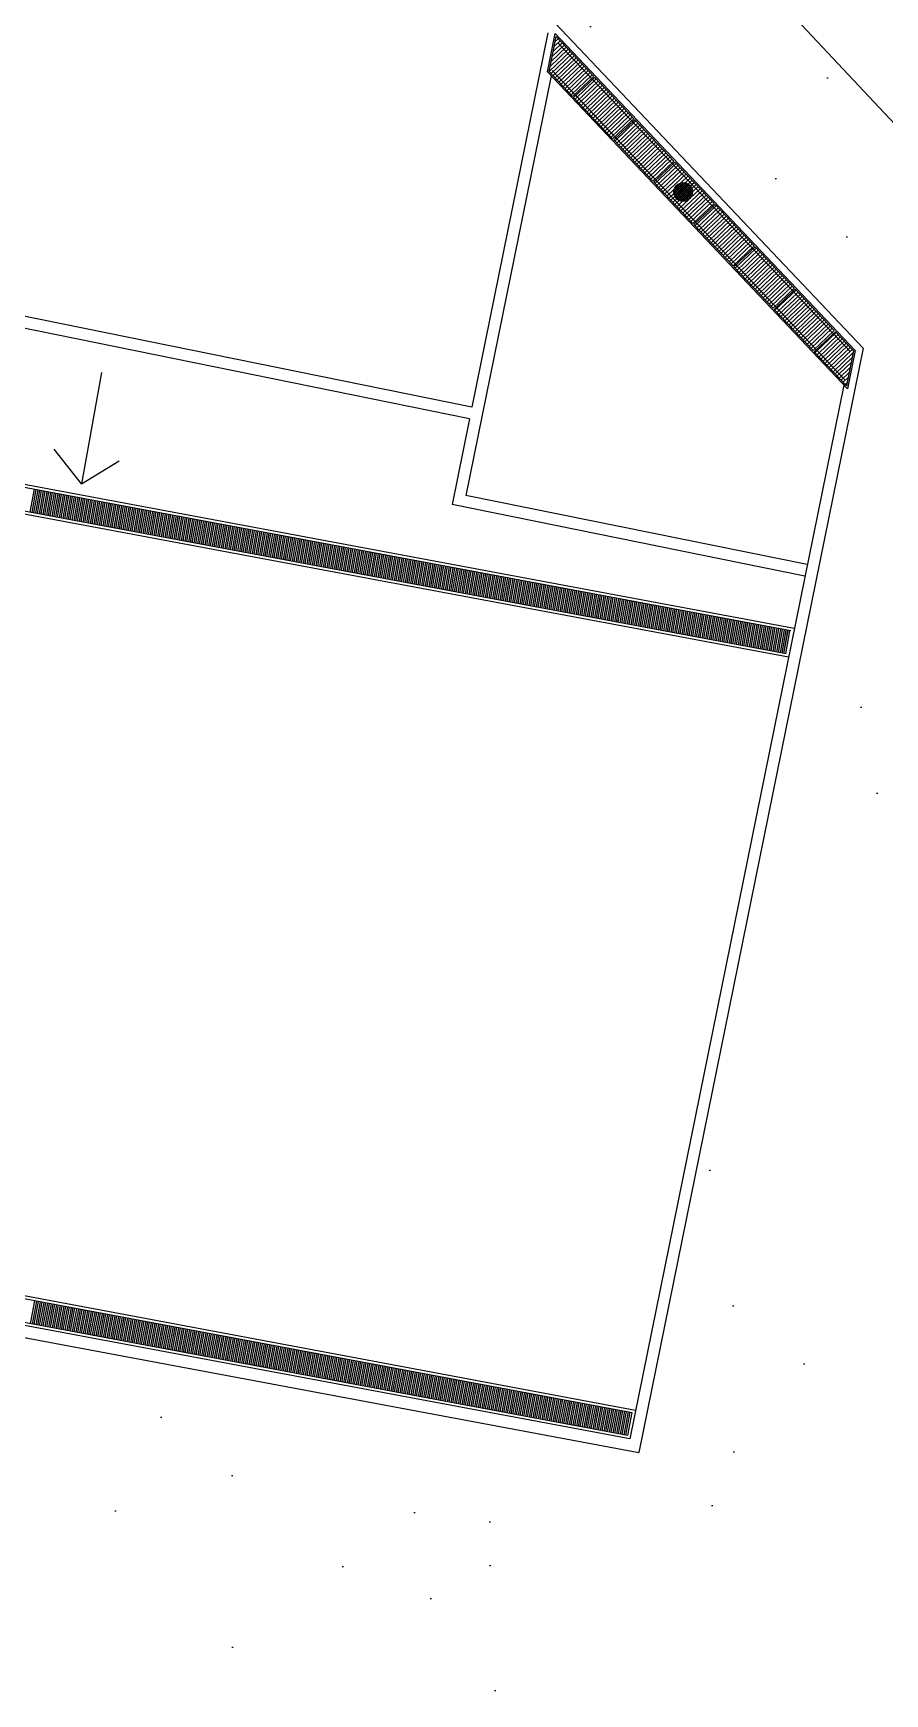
# Model space of a CAD drawing. Header units: metres. Extents: x 1796 to 2240, y -1398 to -999.
# Drawn here: x 2022.88 to 2037.48, y -1155.63 to -1127.17 of the extents above; entities that cross this region are included whole.
import ezdxf

# ---------------------------------------------------------------- set-up
doc = ezdxf.new("R2010")
doc.units = ezdxf.units.M
doc.header["$MEASUREMENT"] = 0
doc.layers.add('ARQUITETURA', color=253, linetype='CONTINUOUS')

msp = doc.modelspace()

# ---------------------------------------------------------------- hatches: boundary and pattern name
at = {"layer": 'ARQUITETURA'}
h = msp.add_hatch(dxfattribs=at)
h.set_pattern_fill('AR-SAND', color=116, scale=3, angle=-46.877, style=0)
h.set_pattern_definition([(350.62296, (1466.5355, -762.2295), (4.08992, 4.08927), [0, -4.56, 0, -5.1, 0, -4.875]), (320.623, (1466.5355, -762.2295), (9.808834, 1.91215), [0, -2.46, 0, -4.11, 0, -1.575]), (280.623, (1464.013, -759.536), (6.39856, -6.807323), [0, -1.5, 0, -5.4, 0, -7.05]), (270.623, (1464.013, -759.536), (8.08648, -4.78256), [0, -0.75, 0, -3.54, 0, -4.05])])
edge = h.paths.add_edge_path()
edge.add_line((2048.41, -1161.912), (2047.65, -1163.919))
edge.add_arc((2015.073, -1249.958), 92, 69.26198, 79.43995)
edge.add_line((2031.934, -1159.516), (2031.658, -1160.99))
edge.add_line((2031.658, -1160.99), (2009.518, -1156.844))
edge.add_line((2009.518, -1156.844), (2011.289, -1147.384))
edge.add_line((2011.289, -1147.384), (2033.265, -1151.499))
edge.add_line((2033.265, -1151.499), (2037.108, -1132.566))
edge.add_line((2037.108, -1132.566), (2028.352, -1123.315))
edge.add_line((2028.352, -1123.315), (2021.935, -1122.012))
edge.add_line((2021.935, -1122.012), (2022.419, -1119.626))
edge.add_arc((2025.457, -1120.243), 3.1, 43.1229, 168.5248, ccw=False)
edge.add_line((2027.72, -1118.124), (2040.231, -1131.482))
edge.add_arc((2039.063, -1132.575), 1.6, -10.3134, 43.1255, ccw=False)
edge.add_line((2040.638, -1132.862), (2037.908, -1147.419))
edge.add_arc((2043.365, -1148.443), 5.552, 169.3787, 228.4034)
edge.add_line((2039.679, -1152.595), (2048.41, -1161.912))

# ---------------------------------------------------------------- linework, layer by layer
for p, q in [((2027.72, -1118.124, 0), (2040.231, -1131.482, 0)), ((2028.352, -1123.315), (2037.108, -1132.566)), ((2031.706, -1127.159), (2030.403, -1133.578)), ((2031.697, -1127.83), (2031.831, -1127.172)), ((2031.724, -1127.823), (2031.846, -1127.224)), ((2031.776, -1127.565), (2031.983, -1127.369)), ((2031.794, -1127.48), (2031.949, -1127.332)), ((2031.811, -1127.394), (2031.914, -1127.296)), ((2031.828, -1127.309), (2031.88, -1127.26)), ((2031.831, -1127.172), (2036.972, -1132.604)), ((2031.846, -1127.224), (2032.491, -1127.906)), ((2031.875, -1127.328), (2036.891, -1132.628)), ((2031.724, -1127.821), (2032.086, -1127.478)), ((2031.742, -1127.736), (2032.052, -1127.441)), ((2031.758, -1127.858), (2032.12, -1127.514)), ((2031.759, -1127.651), (2032.017, -1127.405)), ((2031.792, -1127.895), (2032.155, -1127.55)), ((2031.827, -1127.931), (2032.189, -1127.587)), ((2031.861, -1127.967), (2032.223, -1127.623)), ((2031.895, -1128.004), (2032.258, -1127.659)), ((2031.76, -1127.897), (2030.3, -1135.088)), ((2036.839, -1133.263), (2031.697, -1127.83)), ((2032.128, -1128.25), (2031.724, -1127.823)), ((2031.778, -1127.807), (2036.794, -1133.107)), ((2031.93, -1128.04), (2032.292, -1127.696)), ((2031.964, -1128.076), (2032.327, -1127.732)), ((2031.998, -1128.113), (2032.361, -1127.768)), ((2032.033, -1128.149), (2032.395, -1127.805)), ((2032.067, -1128.185), (2032.43, -1127.841)), ((2032.102, -1128.222), (2032.464, -1127.877)), ((2032.128, -1128.25), (2032.491, -1127.906)), ((2032.145, -1128.268), (2032.508, -1127.924)), ((2032.17, -1128.294), (2032.533, -1127.95)), ((2032.508, -1127.924), (2033.179, -1128.632)), ((2032.205, -1128.33), (2032.567, -1127.986)), ((2032.273, -1128.403), (2032.636, -1128.059)), ((2032.275, -1128.332), (2032.602, -1128.022)), ((2032.308, -1128.439), (2032.67, -1128.095)), ((2032.342, -1128.476), (2032.705, -1128.131)), ((2032.376, -1128.512), (2032.739, -1128.168)), ((2032.411, -1128.548), (2032.773, -1128.204)), ((2032.445, -1128.585), (2032.808, -1128.24)), ((2032.815, -1128.976), (2032.145, -1128.268)), ((2032.239, -1128.367), (2032.275, -1128.332)), ((2032.48, -1128.621), (2032.842, -1128.277)), ((2032.514, -1128.657), (2032.876, -1128.313)), ((2032.548, -1128.694), (2032.911, -1128.349)), ((2032.583, -1128.73), (2032.945, -1128.386)), ((2032.617, -1128.766), (2032.98, -1128.422)), ((2032.651, -1128.803), (2033.014, -1128.458)), ((2032.686, -1128.839), (2033.048, -1128.495)), ((2032.72, -1128.875), (2033.083, -1128.531)), ((2032.755, -1128.911), (2033.117, -1128.567)), ((2032.789, -1128.948), (2033.151, -1128.603)), ((2032.815, -1128.976), (2033.179, -1128.632)), ((2032.833, -1128.994), (2033.196, -1128.65)), ((2032.851, -1129.014), (2033.214, -1128.669)), ((2032.886, -1129.05), (2033.248, -1128.706)), ((2032.92, -1129.086), (2033.282, -1128.742)), ((2032.954, -1129.123), (2033.317, -1128.778)), ((2032.989, -1129.159), (2033.351, -1128.815)), ((2033.196, -1128.65), (2033.866, -1129.358)), ((2033.503, -1129.702), (2032.833, -1128.994)), ((2033.023, -1129.195), (2033.386, -1128.851)), ((2033.057, -1129.231), (2033.42, -1128.887)), ((2033.092, -1129.268), (2033.454, -1128.923)), ((2033.161, -1129.34), (2033.523, -1128.996)), ((2033.162, -1129.27), (2033.489, -1128.96)), ((2033.195, -1129.377), (2033.557, -1129.032)), ((2033.229, -1129.413), (2033.592, -1129.069)), ((2033.264, -1129.449), (2033.626, -1129.105)), ((2033.126, -1129.304), (2033.162, -1129.27)), ((2033.298, -1129.486), (2033.661, -1129.141)), ((2033.332, -1129.522), (2033.695, -1129.178)), ((2033.367, -1129.558), (2033.729, -1129.214)), ((2033.401, -1129.595), (2033.764, -1129.25)), ((2033.435, -1129.631), (2033.798, -1129.287)), ((2033.47, -1129.667), (2033.832, -1129.323)), ((2033.503, -1129.702), (2033.866, -1129.358)), ((2033.52, -1129.72), (2033.883, -1129.377)), ((2033.883, -1129.377), (2034.553, -1130.085)), ((2033.539, -1129.74), (2033.901, -1129.396)), ((2033.573, -1129.776), (2033.935, -1129.432)), ((2033.607, -1129.812), (2033.97, -1129.468)), ((2033.642, -1129.849), (2034.004, -1129.504)), ((2033.676, -1129.885), (2034.039, -1129.541)), ((2033.71, -1129.921), (2034.073, -1129.577)), ((2033.982, -1129.732), (2034.107, -1129.613)), ((2034.057, -1129.731), (2034.142, -1129.65)), ((2030.363, -1133.774), (2010.866, -1129.816)), ((2034.19, -1130.428), (2033.52, -1129.72)), ((2033.745, -1129.958), (2033.87, -1129.838)), ((2033.779, -1129.994), (2033.865, -1129.913)), ((2033.863, -1129.882), (2034.027, -1129.727)), ((2034.027, -1130.047), (2033.863, -1129.874)), ((2033.865, -1129.915), (2034.059, -1129.731)), ((2033.99, -1130.043), (2033.865, -1129.912)), ((2033.869, -1129.842), (2033.986, -1129.731)), ((2034.058, -1130.043), (2033.869, -1129.844)), ((2033.873, -1129.942), (2034.086, -1129.74)), ((2034.085, -1130.035), (2033.879, -1129.818)), ((2033.884, -1129.966), (2034.109, -1129.752)), ((2034.108, -1130.023), (2033.892, -1129.795)), ((2033.898, -1129.987), (2034.129, -1129.767)), ((2034.128, -1130.008), (2033.908, -1129.776)), ((2033.915, -1130.005), (2034.147, -1129.785)), ((2034.146, -1129.99), (2033.927, -1129.759)), ((2033.935, -1130.021), (2034.161, -1129.806)), ((2034.16, -1129.969), (2033.948, -1129.746)), ((2033.958, -1130.033), (2034.172, -1129.83)), ((2034.172, -1129.945), (2033.973, -1129.735)), ((2033.985, -1130.042), (2034.18, -1129.857)), ((2033.985, -1130.212), (2034.348, -1129.868)), ((2034.18, -1129.917), (2034.001, -1129.728)), ((2034.017, -1130.047), (2034.183, -1129.889)), ((2034.02, -1130.248), (2034.382, -1129.904)), ((2034.183, -1129.884), (2034.034, -1129.727)), ((2034.054, -1130.285), (2034.417, -1129.94)), ((2034.057, -1130.043), (2034.177, -1129.929)), ((2034.176, -1129.84), (2034.077, -1129.736)), ((2034.108, -1129.751), (2034.176, -1129.686)), ((2034.139, -1129.997), (2034.314, -1129.831)), ((2034.145, -1129.784), (2034.21, -1129.722)), ((2034.172, -1129.828), (2034.245, -1129.759)), ((2034.183, -1129.886), (2034.279, -1129.795)), ((2033.814, -1130.03), (2033.883, -1129.964)), ((2033.848, -1130.067), (2033.914, -1130.004)), ((2033.882, -1130.103), (2033.956, -1130.032)), ((2033.931, -1130.018), (2033.888, -1129.972)), ((2033.917, -1130.139), (2034.014, -1130.047)), ((2033.951, -1130.176), (2034.127, -1130.008)), ((2034.088, -1130.321), (2034.451, -1129.977)), ((2034.123, -1130.357), (2034.485, -1130.013)), ((2034.157, -1130.393), (2034.52, -1130.049)), ((2034.19, -1130.428), (2034.553, -1130.085)), ((2034.207, -1130.447), (2034.571, -1130.103)), ((2034.226, -1130.466), (2034.588, -1130.122)), ((2034.26, -1130.502), (2034.623, -1130.158)), ((2034.295, -1130.539), (2034.657, -1130.194)), ((2034.329, -1130.575), (2034.692, -1130.231)), ((2034.571, -1130.103), (2035.241, -1130.811)), ((2034.878, -1131.155), (2034.207, -1130.447)), ((2034.363, -1130.611), (2034.726, -1130.267)), ((2034.398, -1130.648), (2034.724, -1130.338)), ((2034.432, -1130.684), (2034.795, -1130.34)), ((2034.467, -1130.72), (2034.829, -1130.376)), ((2034.501, -1130.757), (2034.863, -1130.412)), ((2034.535, -1130.793), (2034.898, -1130.449)), ((2034.57, -1130.829), (2034.932, -1130.485)), ((2034.604, -1130.866), (2034.967, -1130.521)), ((2034.724, -1130.338), (2034.76, -1130.303)), ((2034.638, -1130.902), (2035.001, -1130.558)), ((2034.673, -1130.938), (2035.035, -1130.594)), ((2034.707, -1130.975), (2035.07, -1130.63)), ((2034.741, -1131.011), (2035.104, -1130.666)), ((2034.776, -1131.047), (2035.138, -1130.703)), ((2034.81, -1131.083), (2035.173, -1130.739)), ((2034.845, -1131.12), (2035.207, -1130.775)), ((2034.878, -1131.155), (2035.241, -1130.811)), ((2034.895, -1131.173), (2035.258, -1130.829)), ((2034.913, -1131.192), (2035.276, -1130.848)), ((2034.948, -1131.229), (2035.31, -1130.884)), ((2034.982, -1131.265), (2035.345, -1130.921)), ((2035.016, -1131.301), (2035.379, -1130.957)), ((2035.051, -1131.338), (2035.413, -1130.993)), ((2035.085, -1131.374), (2035.448, -1131.03)), ((2035.12, -1131.41), (2035.482, -1131.066)), ((2035.258, -1130.829), (2035.928, -1131.537)), ((2030.403, -1133.578), (2018.839, -1131.23)), ((2035.565, -1131.881), (2034.895, -1131.173)), ((2035.154, -1131.447), (2035.516, -1131.102)), ((2035.188, -1131.483), (2035.551, -1131.139)), ((2035.223, -1131.519), (2035.585, -1131.175)), ((2035.257, -1131.556), (2035.62, -1131.211)), ((2035.291, -1131.592), (2035.654, -1131.248)), ((2035.326, -1131.628), (2035.688, -1131.284)), ((2035.36, -1131.664), (2035.723, -1131.32)), ((2035.394, -1131.701), (2035.757, -1131.356)), ((2035.429, -1131.737), (2035.791, -1131.393)), ((2035.463, -1131.773), (2035.826, -1131.429)), ((2035.498, -1131.81), (2035.86, -1131.465)), ((2035.532, -1131.846), (2035.894, -1131.502)), ((2035.565, -1131.881), (2035.928, -1131.537)), ((2035.582, -1131.899), (2035.945, -1131.555)), ((2035.597, -1131.915), (2035.959, -1131.57)), ((2035.631, -1131.951), (2035.994, -1131.607)), ((2035.666, -1131.987), (2036.028, -1131.643)), ((2035.945, -1131.555), (2036.615, -1132.264)), ((2036.252, -1132.607), (2035.582, -1131.899)), ((2035.7, -1132.023), (2036.062, -1131.679)), ((2035.734, -1132.06), (2036.097, -1131.715)), ((2035.769, -1132.096), (2036.131, -1131.752)), ((2035.803, -1132.132), (2036.166, -1131.788)), ((2035.837, -1132.169), (2036.2, -1131.824)), ((2035.872, -1132.205), (2036.234, -1131.861)), ((2035.906, -1132.241), (2036.269, -1131.897)), ((2035.941, -1132.278), (2036.303, -1131.933)), ((2035.975, -1132.314), (2036.337, -1131.97)), ((2036.009, -1132.35), (2036.372, -1132.006)), ((2036.044, -1132.387), (2036.406, -1132.042)), ((2036.078, -1132.423), (2036.441, -1132.079)), ((2036.112, -1132.459), (2036.475, -1132.115)), ((2036.147, -1132.496), (2036.509, -1132.151)), ((2036.181, -1132.532), (2036.544, -1132.188)), ((2036.215, -1132.568), (2036.578, -1132.224)), ((2036.25, -1132.605), (2036.612, -1132.26)), ((2036.252, -1132.607), (2036.615, -1132.264)), ((2036.27, -1132.625), (2036.633, -1132.282)), ((2036.284, -1132.641), (2036.647, -1132.296)), ((2036.319, -1132.677), (2036.681, -1132.333)), ((2036.353, -1132.713), (2036.715, -1132.369)), ((2036.387, -1132.75), (2036.75, -1132.405)), ((2036.456, -1132.822), (2036.819, -1132.478)), ((2036.458, -1132.752), (2036.784, -1132.442)), ((2036.49, -1132.859), (2036.853, -1132.514)), ((2036.633, -1132.282), (2036.945, -1132.612)), ((2035.928, -1137.373), (2011.393, -1132.779)), ((2037.108, -1132.566), (2033.265, -1151.499)), ((2036.824, -1133.211), (2036.27, -1132.625)), ((2036.422, -1132.786), (2036.458, -1132.752)), ((2036.525, -1132.895), (2036.887, -1132.551)), ((2036.559, -1132.931), (2036.922, -1132.587)), ((2036.594, -1132.968), (2036.94, -1132.639)), ((2036.628, -1133.004), (2036.923, -1132.724)), ((2036.945, -1132.612), (2036.824, -1133.211)), ((2036.972, -1132.604), (2036.839, -1133.263)), ((2035.869, -1137.413), (2011.427, -1132.836)), ((2024.052, -1132.98, 0), (2023.71, -1134.893)), ((2036.662, -1133.04), (2036.699, -1133.006)), ((2036.697, -1133.077), (2036.888, -1132.895)), ((2036.699, -1133.006), (2036.905, -1132.809)), ((2036.731, -1133.113), (2036.871, -1132.98)), ((2036.765, -1133.149), (2036.853, -1133.066)), ((2035.829, -1137.863), (2011.307, -1133.271)), ((2035.79, -1137.805), (2011.364, -1133.231)), ((2036.776, -1133.197), (2033.108, -1151.266)), ((2036.8, -1133.186), (2036.836, -1133.151)), ((2030.363, -1133.774), (2030.065, -1135.244)), ((2023.71, -1134.893), (2023.242, -1134.295)), ((2023.71, -1134.893), (2024.357, -1134.495)), ((2022.895, -1134.984), (2022.826, -1135.378)), ((2022.926, -1134.989), (2022.857, -1135.383)), ((2022.958, -1134.995), (2022.888, -1135.389)), ((2022.989, -1135.001), (2022.919, -1135.395)), ((2023.02, -1135.007), (2022.951, -1135.401)), ((2023.051, -1135.013), (2022.982, -1135.407)), ((2023.082, -1135.019), (2023.013, -1135.413)), ((2023.114, -1135.025), (2023.044, -1135.418)), ((2023.145, -1135.03), (2023.075, -1135.424)), ((2023.176, -1135.036), (2023.107, -1135.43)), ((2023.207, -1135.042), (2023.138, -1135.436)), ((2023.239, -1135.048), (2023.169, -1135.442)), ((2023.27, -1135.054), (2023.2, -1135.448)), ((2023.301, -1135.06), (2023.231, -1135.454)), ((2023.332, -1135.065), (2023.263, -1135.459)), ((2023.363, -1135.071), (2023.294, -1135.465)), ((2023.395, -1135.077), (2023.325, -1135.471)), ((2023.426, -1135.083), (2023.356, -1135.477)), ((2023.457, -1135.089), (2023.387, -1135.483)), ((2023.488, -1135.095), (2023.419, -1135.489)), ((2023.519, -1135.101), (2023.45, -1135.494)), ((2023.551, -1135.106), (2023.481, -1135.5)), ((2023.582, -1135.112), (2023.512, -1135.506)), ((2023.613, -1135.118), (2023.544, -1135.512)), ((2023.644, -1135.124), (2023.575, -1135.518)), ((2023.675, -1135.13), (2023.606, -1135.524)), ((2023.707, -1135.136), (2023.637, -1135.53)), ((2023.738, -1135.141), (2023.668, -1135.535)), ((2023.769, -1135.147), (2023.7, -1135.541)), ((2023.8, -1135.153), (2023.731, -1135.547)), ((2023.831, -1135.159), (2023.762, -1135.553)), ((2023.863, -1135.165), (2023.793, -1135.559)), ((2023.894, -1135.171), (2023.824, -1135.565)), ((2023.925, -1135.177), (2023.856, -1135.57)), ((2023.956, -1135.182), (2023.887, -1135.576)), ((2023.988, -1135.188), (2023.918, -1135.582)), ((2024.019, -1135.194), (2023.949, -1135.588)), ((2024.05, -1135.2), (2023.98, -1135.594)), ((2024.081, -1135.206), (2024.012, -1135.6)), ((2024.112, -1135.212), (2024.043, -1135.606)), ((2024.144, -1135.217), (2024.074, -1135.611)), ((2024.175, -1135.223), (2024.105, -1135.617)), ((2024.206, -1135.229), (2024.137, -1135.623)), ((2024.237, -1135.235), (2024.168, -1135.629)), ((2024.268, -1135.241), (2024.199, -1135.635)), ((2024.3, -1135.247), (2024.23, -1135.641)), ((2024.331, -1135.252), (2024.261, -1135.646)), ((2024.362, -1135.258), (2024.293, -1135.652)), ((2024.393, -1135.264), (2024.324, -1135.658)), ((2024.424, -1135.27), (2024.355, -1135.664)), ((2024.456, -1135.276), (2024.386, -1135.67)), ((2024.487, -1135.282), (2024.417, -1135.676)), ((2024.518, -1135.288), (2024.449, -1135.682)), ((2024.549, -1135.293), (2024.48, -1135.687)), ((2024.581, -1135.299), (2024.511, -1135.693)), ((2024.612, -1135.305), (2024.542, -1135.699)), ((2024.643, -1135.311), (2024.573, -1135.705)), ((2024.674, -1135.317), (2024.605, -1135.711)), ((2024.705, -1135.323), (2024.636, -1135.717)), ((2024.737, -1135.328), (2024.667, -1135.722)), ((2024.768, -1135.334), (2024.698, -1135.728)), ((2024.799, -1135.34), (2024.729, -1135.734)), ((2024.83, -1135.346), (2024.761, -1135.74)), ((2024.861, -1135.352), (2024.792, -1135.746)), ((2024.893, -1135.358), (2024.823, -1135.752)), ((2024.924, -1135.364), (2024.854, -1135.757)), ((2024.955, -1135.369), (2024.886, -1135.763)), ((2036.111, -1136.471), (2030.065, -1135.244)), ((2036.151, -1136.275), (2030.3, -1135.088)), ((2024.986, -1135.375), (2024.917, -1135.769)), ((2025.017, -1135.381), (2024.948, -1135.775)), ((2025.049, -1135.387), (2024.979, -1135.781)), ((2025.08, -1135.393), (2025.01, -1135.787)), ((2025.111, -1135.399), (2025.042, -1135.793)), ((2025.142, -1135.404), (2025.073, -1135.798)), ((2025.173, -1135.41), (2025.104, -1135.804)), ((2025.205, -1135.416), (2025.135, -1135.81)), ((2025.236, -1135.422), (2025.166, -1135.816)), ((2025.267, -1135.428), (2025.198, -1135.822)), ((2025.298, -1135.434), (2025.229, -1135.828)), ((2025.33, -1135.44), (2025.26, -1135.833)), ((2025.361, -1135.445), (2025.291, -1135.839)), ((2025.392, -1135.451), (2025.322, -1135.845)), ((2025.423, -1135.457), (2025.354, -1135.851)), ((2025.454, -1135.463), (2025.385, -1135.857)), ((2025.486, -1135.469), (2025.416, -1135.863)), ((2025.517, -1135.475), (2025.447, -1135.869)), ((2025.548, -1135.48), (2025.479, -1135.874)), ((2025.579, -1135.486), (2025.51, -1135.88)), ((2025.61, -1135.492), (2025.541, -1135.886)), ((2025.642, -1135.498), (2025.572, -1135.892)), ((2025.673, -1135.504), (2025.603, -1135.898)), ((2025.704, -1135.51), (2025.635, -1135.904)), ((2025.735, -1135.515), (2025.666, -1135.909)), ((2025.766, -1135.521), (2025.697, -1135.915)), ((2025.798, -1135.527), (2025.728, -1135.921)), ((2025.829, -1135.533), (2025.759, -1135.927)), ((2025.86, -1135.539), (2025.791, -1135.933)), ((2025.891, -1135.545), (2025.822, -1135.939)), ((2025.923, -1135.551), (2025.853, -1135.945)), ((2025.954, -1135.556), (2025.884, -1135.95)), ((2025.985, -1135.562), (2025.915, -1135.956)), ((2026.016, -1135.568), (2025.947, -1135.962)), ((2026.047, -1135.574), (2025.978, -1135.968)), ((2026.079, -1135.58), (2026.009, -1135.974)), ((2026.11, -1135.586), (2026.04, -1135.98)), ((2026.141, -1135.591), (2026.071, -1135.985)), ((2026.172, -1135.597), (2026.103, -1135.991)), ((2026.203, -1135.603), (2026.134, -1135.997)), ((2026.235, -1135.609), (2026.165, -1136.003)), ((2026.266, -1135.615), (2026.196, -1136.009)), ((2026.297, -1135.621), (2026.228, -1136.015)), ((2026.328, -1135.627), (2026.259, -1136.02)), ((2026.359, -1135.632), (2026.29, -1136.026)), ((2026.391, -1135.638), (2026.321, -1136.032)), ((2026.422, -1135.644), (2026.352, -1136.038)), ((2026.453, -1135.65), (2026.384, -1136.044)), ((2026.484, -1135.656), (2026.415, -1136.05)), ((2026.515, -1135.662), (2026.446, -1136.056)), ((2026.547, -1135.667), (2026.477, -1136.061)), ((2026.578, -1135.673), (2026.508, -1136.067)), ((2026.609, -1135.679), (2026.54, -1136.073)), ((2026.64, -1135.685), (2026.571, -1136.079)), ((2026.672, -1135.691), (2026.602, -1136.085)), ((2026.703, -1135.697), (2026.633, -1136.091)), ((2026.734, -1135.703), (2026.664, -1136.096)), ((2026.765, -1135.708), (2026.696, -1136.102)), ((2026.796, -1135.714), (2026.727, -1136.108)), ((2026.828, -1135.72), (2026.758, -1136.114)), ((2026.859, -1135.726), (2026.789, -1136.12)), ((2026.89, -1135.732), (2026.821, -1136.126)), ((2026.921, -1135.738), (2026.852, -1136.132)), ((2026.952, -1135.743), (2026.883, -1136.137)), ((2026.984, -1135.749), (2026.914, -1136.143)), ((2027.015, -1135.755), (2026.945, -1136.149)), ((2027.046, -1135.761), (2026.977, -1136.155)), ((2027.077, -1135.767), (2027.008, -1136.161)), ((2027.108, -1135.773), (2027.039, -1136.167)), ((2027.14, -1135.778), (2027.07, -1136.172)), ((2027.171, -1135.784), (2027.101, -1136.178)), ((2027.202, -1135.79), (2027.133, -1136.184)), ((2027.233, -1135.796), (2027.164, -1136.19)), ((2027.265, -1135.802), (2027.195, -1136.196)), ((2027.296, -1135.808), (2027.226, -1136.202)), ((2027.327, -1135.814), (2027.257, -1136.208)), ((2027.358, -1135.819), (2027.289, -1136.213)), ((2027.389, -1135.825), (2027.32, -1136.219)), ((2027.421, -1135.831), (2027.351, -1136.225)), ((2027.452, -1135.837), (2027.382, -1136.231)), ((2027.483, -1135.843), (2027.413, -1136.237)), ((2027.514, -1135.849), (2027.445, -1136.243)), ((2027.545, -1135.854), (2027.476, -1136.248)), ((2027.577, -1135.86), (2027.507, -1136.254)), ((2027.608, -1135.866), (2027.538, -1136.26)), ((2027.639, -1135.872), (2027.57, -1136.266)), ((2027.67, -1135.878), (2027.601, -1136.272)), ((2027.701, -1135.884), (2027.632, -1136.278)), ((2027.733, -1135.89), (2027.663, -1136.283)), ((2027.764, -1135.895), (2027.694, -1136.289)), ((2027.795, -1135.901), (2027.726, -1136.295)), ((2027.826, -1135.907), (2027.757, -1136.301)), ((2027.857, -1135.913), (2027.788, -1136.307)), ((2027.889, -1135.919), (2027.819, -1136.313)), ((2027.92, -1135.925), (2027.85, -1136.319)), ((2027.951, -1135.93), (2027.882, -1136.324)), ((2027.982, -1135.936), (2027.913, -1136.33)), ((2028.014, -1135.942), (2027.944, -1136.336)), ((2028.045, -1135.948), (2027.975, -1136.342)), ((2028.076, -1135.954), (2028.006, -1136.348)), ((2028.107, -1135.96), (2028.038, -1136.354)), ((2028.138, -1135.966), (2028.069, -1136.359)), ((2028.17, -1135.971), (2028.1, -1136.365)), ((2028.201, -1135.977), (2028.131, -1136.371)), ((2028.232, -1135.983), (2028.163, -1136.377)), ((2028.263, -1135.989), (2028.194, -1136.383)), ((2028.294, -1135.995), (2028.225, -1136.389)), ((2028.326, -1136.001), (2028.256, -1136.395)), ((2028.357, -1136.006), (2028.287, -1136.4)), ((2028.388, -1136.012), (2028.319, -1136.406)), ((2028.419, -1136.018), (2028.35, -1136.412)), ((2028.45, -1136.024), (2028.381, -1136.418)), ((2028.482, -1136.03), (2028.412, -1136.424)), ((2028.513, -1136.036), (2028.443, -1136.43)), ((2028.544, -1136.041), (2028.475, -1136.435)), ((2028.575, -1136.047), (2028.506, -1136.441)), ((2028.607, -1136.053), (2028.537, -1136.447)), ((2028.638, -1136.059), (2028.568, -1136.453)), ((2028.669, -1136.065), (2028.599, -1136.459)), ((2028.7, -1136.071), (2028.631, -1136.465)), ((2028.731, -1136.077), (2028.662, -1136.471)), ((2028.763, -1136.082), (2028.693, -1136.476)), ((2028.794, -1136.088), (2028.724, -1136.482)), ((2028.825, -1136.094), (2028.755, -1136.488)), ((2028.856, -1136.1), (2028.787, -1136.494)), ((2028.887, -1136.106), (2028.818, -1136.5)), ((2028.919, -1136.112), (2028.849, -1136.506)), ((2028.95, -1136.117), (2028.88, -1136.511)), ((2028.981, -1136.123), (2028.912, -1136.517)), ((2029.012, -1136.129), (2028.943, -1136.523)), ((2029.043, -1136.135), (2028.974, -1136.529)), ((2029.075, -1136.141), (2029.005, -1136.535)), ((2029.106, -1136.147), (2029.036, -1136.541)), ((2029.137, -1136.153), (2029.068, -1136.546)), ((2029.168, -1136.158), (2029.099, -1136.552)), ((2029.199, -1136.164), (2029.13, -1136.558)), ((2029.231, -1136.17), (2029.161, -1136.564)), ((2029.262, -1136.176), (2029.192, -1136.57)), ((2029.293, -1136.182), (2029.224, -1136.576)), ((2029.324, -1136.188), (2029.255, -1136.582)), ((2029.356, -1136.193), (2029.286, -1136.587)), ((2029.387, -1136.199), (2029.317, -1136.593)), ((2029.418, -1136.205), (2029.348, -1136.599)), ((2029.449, -1136.211), (2029.38, -1136.605)), ((2029.48, -1136.217), (2029.411, -1136.611)), ((2029.512, -1136.223), (2029.442, -1136.617)), ((2029.543, -1136.229), (2029.473, -1136.622)), ((2029.574, -1136.234), (2029.504, -1136.628)), ((2029.605, -1136.24), (2029.536, -1136.634)), ((2029.636, -1136.246), (2029.567, -1136.64)), ((2029.668, -1136.252), (2029.598, -1136.646)), ((2029.699, -1136.258), (2029.629, -1136.652)), ((2029.73, -1136.264), (2029.661, -1136.658)), ((2029.761, -1136.269), (2029.692, -1136.663)), ((2029.792, -1136.275), (2029.723, -1136.669)), ((2029.824, -1136.281), (2029.754, -1136.675)), ((2029.855, -1136.287), (2029.785, -1136.681)), ((2029.886, -1136.293), (2029.817, -1136.687)), ((2029.917, -1136.299), (2029.848, -1136.693)), ((2029.948, -1136.304), (2029.879, -1136.698)), ((2029.98, -1136.31), (2029.91, -1136.704)), ((2030.011, -1136.316), (2029.941, -1136.71)), ((2030.042, -1136.322), (2029.973, -1136.716)), ((2030.073, -1136.328), (2030.004, -1136.722)), ((2030.105, -1136.334), (2030.035, -1136.728)), ((2030.136, -1136.34), (2030.066, -1136.734)), ((2030.167, -1136.345), (2030.097, -1136.739)), ((2030.198, -1136.351), (2030.129, -1136.745)), ((2030.229, -1136.357), (2030.16, -1136.751)), ((2030.261, -1136.363), (2030.191, -1136.757)), ((2030.292, -1136.369), (2030.222, -1136.763)), ((2030.323, -1136.375), (2030.254, -1136.769)), ((2030.354, -1136.38), (2030.285, -1136.774)), ((2030.385, -1136.386), (2030.316, -1136.78)), ((2030.417, -1136.392), (2030.347, -1136.786)), ((2030.448, -1136.398), (2030.378, -1136.792)), ((2030.479, -1136.404), (2030.41, -1136.798)), ((2030.51, -1136.41), (2030.441, -1136.804)), ((2030.541, -1136.416), (2030.472, -1136.809)), ((2030.573, -1136.421), (2030.503, -1136.815)), ((2030.604, -1136.427), (2030.534, -1136.821)), ((2030.635, -1136.433), (2030.566, -1136.827)), ((2030.666, -1136.439), (2030.597, -1136.833)), ((2030.698, -1136.445), (2030.628, -1136.839)), ((2030.729, -1136.451), (2030.659, -1136.845)), ((2030.76, -1136.456), (2030.69, -1136.85)), ((2030.791, -1136.462), (2030.722, -1136.856)), ((2030.822, -1136.468), (2030.753, -1136.862)), ((2030.854, -1136.474), (2030.784, -1136.868)), ((2030.885, -1136.48), (2030.815, -1136.874)), ((2030.916, -1136.486), (2030.846, -1136.88)), ((2030.947, -1136.492), (2030.878, -1136.885)), ((2030.978, -1136.497), (2030.909, -1136.891)), ((2031.01, -1136.503), (2030.94, -1136.897)), ((2031.041, -1136.509), (2030.971, -1136.903)), ((2031.072, -1136.515), (2031.003, -1136.909)), ((2031.103, -1136.521), (2031.034, -1136.915)), ((2031.134, -1136.527), (2031.065, -1136.921)), ((2031.166, -1136.532), (2031.096, -1136.926)), ((2031.197, -1136.538), (2031.127, -1136.932)), ((2031.228, -1136.544), (2031.159, -1136.938)), ((2031.259, -1136.55), (2031.19, -1136.944)), ((2031.29, -1136.556), (2031.221, -1136.95)), ((2031.322, -1136.562), (2031.252, -1136.956)), ((2031.353, -1136.567), (2031.283, -1136.961)), ((2031.384, -1136.573), (2031.315, -1136.967)), ((2031.415, -1136.579), (2031.346, -1136.973)), ((2031.447, -1136.585), (2031.377, -1136.979)), ((2031.478, -1136.591), (2031.408, -1136.985)), ((2031.509, -1136.597), (2031.439, -1136.991)), ((2031.54, -1136.603), (2031.471, -1136.997)), ((2031.571, -1136.608), (2031.502, -1137.002)), ((2031.603, -1136.614), (2031.533, -1137.008)), ((2031.634, -1136.62), (2031.564, -1137.014)), ((2031.665, -1136.626), (2031.596, -1137.02)), ((2031.696, -1136.632), (2031.627, -1137.026)), ((2031.727, -1136.638), (2031.658, -1137.032)), ((2031.759, -1136.643), (2031.689, -1137.037)), ((2031.79, -1136.649), (2031.72, -1137.043)), ((2031.821, -1136.655), (2031.752, -1137.049)), ((2031.852, -1136.661), (2031.783, -1137.055)), ((2031.883, -1136.667), (2031.814, -1137.061)), ((2031.915, -1136.673), (2031.845, -1137.067)), ((2031.946, -1136.679), (2031.876, -1137.072)), ((2031.977, -1136.684), (2031.908, -1137.078)), ((2032.008, -1136.69), (2031.939, -1137.084)), ((2032.04, -1136.696), (2031.97, -1137.09)), ((2032.071, -1136.702), (2032.001, -1137.096)), ((2032.102, -1136.708), (2032.032, -1137.102)), ((2032.133, -1136.714), (2032.064, -1137.108)), ((2032.164, -1136.719), (2032.095, -1137.113)), ((2032.196, -1136.725), (2032.126, -1137.119)), ((2032.227, -1136.731), (2032.157, -1137.125)), ((2032.258, -1136.737), (2032.188, -1137.131)), ((2032.289, -1136.743), (2032.22, -1137.137)), ((2032.32, -1136.749), (2032.251, -1137.143)), ((2032.352, -1136.755), (2032.282, -1137.148)), ((2032.383, -1136.76), (2032.313, -1137.154)), ((2032.414, -1136.766), (2032.345, -1137.16)), ((2032.445, -1136.772), (2032.376, -1137.166)), ((2032.476, -1136.778), (2032.407, -1137.172)), ((2032.508, -1136.784), (2032.438, -1137.178)), ((2032.539, -1136.79), (2032.469, -1137.184)), ((2032.57, -1136.795), (2032.501, -1137.189)), ((2032.601, -1136.801), (2032.532, -1137.195)), ((2032.632, -1136.807), (2032.563, -1137.201)), ((2032.664, -1136.813), (2032.594, -1137.207)), ((2032.695, -1136.819), (2032.625, -1137.213)), ((2032.726, -1136.825), (2032.657, -1137.219)), ((2032.757, -1136.83), (2032.688, -1137.224)), ((2032.789, -1136.836), (2032.719, -1137.23)), ((2032.82, -1136.842), (2032.75, -1137.236)), ((2032.851, -1136.848), (2032.781, -1137.242)), ((2032.882, -1136.854), (2032.813, -1137.248)), ((2032.913, -1136.86), (2032.844, -1137.254)), ((2032.945, -1136.866), (2032.875, -1137.26)), ((2032.976, -1136.871), (2032.906, -1137.265)), ((2033.007, -1136.877), (2032.938, -1137.271)), ((2033.038, -1136.883), (2032.969, -1137.277)), ((2033.069, -1136.889), (2033, -1137.283)), ((2033.101, -1136.895), (2033.031, -1137.289)), ((2033.132, -1136.901), (2033.062, -1137.295)), ((2033.163, -1136.906), (2033.094, -1137.3)), ((2033.194, -1136.912), (2033.125, -1137.306)), ((2033.225, -1136.918), (2033.156, -1137.312)), ((2033.257, -1136.924), (2033.187, -1137.318)), ((2033.288, -1136.93), (2033.218, -1137.324)), ((2033.319, -1136.936), (2033.25, -1137.33)), ((2033.35, -1136.942), (2033.281, -1137.335)), ((2033.382, -1136.947), (2033.312, -1137.341)), ((2033.413, -1136.953), (2033.343, -1137.347)), ((2033.444, -1136.959), (2033.374, -1137.353)), ((2033.475, -1136.965), (2033.406, -1137.359)), ((2033.506, -1136.971), (2033.437, -1137.365)), ((2033.538, -1136.977), (2033.468, -1137.371)), ((2033.569, -1136.982), (2033.499, -1137.376)), ((2033.6, -1136.988), (2033.53, -1137.382)), ((2033.631, -1136.994), (2033.562, -1137.388)), ((2033.662, -1137), (2033.593, -1137.394)), ((2033.694, -1137.006), (2033.624, -1137.4)), ((2033.725, -1137.012), (2033.655, -1137.406)), ((2033.756, -1137.018), (2033.687, -1137.411)), ((2033.787, -1137.023), (2033.718, -1137.417)), ((2033.818, -1137.029), (2033.749, -1137.423)), ((2033.85, -1137.035), (2033.78, -1137.429)), ((2033.881, -1137.041), (2033.811, -1137.435)), ((2033.912, -1137.047), (2033.843, -1137.441)), ((2033.943, -1137.053), (2033.874, -1137.447)), ((2033.974, -1137.058), (2033.905, -1137.452)), ((2034.006, -1137.064), (2033.936, -1137.458)), ((2034.037, -1137.07), (2033.967, -1137.464)), ((2034.068, -1137.076), (2033.999, -1137.47)), ((2034.099, -1137.082), (2034.03, -1137.476)), ((2034.131, -1137.088), (2034.061, -1137.482)), ((2034.162, -1137.093), (2034.092, -1137.487)), ((2034.193, -1137.099), (2034.123, -1137.493)), ((2034.224, -1137.105), (2034.155, -1137.499)), ((2034.255, -1137.111), (2034.186, -1137.505)), ((2034.287, -1137.117), (2034.217, -1137.511)), ((2034.318, -1137.123), (2034.248, -1137.517)), ((2034.349, -1137.129), (2034.28, -1137.523)), ((2034.38, -1137.134), (2034.311, -1137.528)), ((2034.411, -1137.14), (2034.342, -1137.534)), ((2034.443, -1137.146), (2034.373, -1137.54)), ((2034.474, -1137.152), (2034.404, -1137.546)), ((2034.505, -1137.158), (2034.436, -1137.552)), ((2034.536, -1137.164), (2034.467, -1137.558)), ((2034.567, -1137.169), (2034.498, -1137.563)), ((2034.599, -1137.175), (2034.529, -1137.569)), ((2034.63, -1137.181), (2034.56, -1137.575)), ((2034.661, -1137.187), (2034.592, -1137.581)), ((2034.692, -1137.193), (2034.623, -1137.587)), ((2034.724, -1137.199), (2034.654, -1137.593)), ((2034.755, -1137.205), (2034.685, -1137.598)), ((2034.786, -1137.21), (2034.716, -1137.604)), ((2034.817, -1137.216), (2034.748, -1137.61)), ((2034.848, -1137.222), (2034.779, -1137.616)), ((2034.88, -1137.228), (2034.81, -1137.622)), ((2034.911, -1137.234), (2034.841, -1137.628)), ((2034.942, -1137.24), (2034.872, -1137.634)), ((2034.973, -1137.245), (2034.904, -1137.639)), ((2035.004, -1137.251), (2034.935, -1137.645)), ((2035.036, -1137.257), (2034.966, -1137.651)), ((2035.067, -1137.263), (2034.997, -1137.657)), ((2035.098, -1137.269), (2035.029, -1137.663)), ((2035.129, -1137.275), (2035.06, -1137.669)), ((2035.16, -1137.281), (2035.091, -1137.674)), ((2035.192, -1137.286), (2035.122, -1137.68)), ((2035.223, -1137.292), (2035.153, -1137.686)), ((2035.254, -1137.298), (2035.185, -1137.692)), ((2035.285, -1137.304), (2035.216, -1137.698)), ((2035.316, -1137.31), (2035.247, -1137.704)), ((2035.348, -1137.316), (2035.278, -1137.71)), ((2035.379, -1137.321), (2035.309, -1137.715)), ((2035.41, -1137.327), (2035.341, -1137.721)), ((2035.441, -1137.333), (2035.372, -1137.727)), ((2035.473, -1137.339), (2035.403, -1137.733)), ((2035.504, -1137.345), (2035.434, -1137.739)), ((2035.535, -1137.351), (2035.465, -1137.745)), ((2035.566, -1137.356), (2035.497, -1137.75)), ((2035.597, -1137.362), (2035.528, -1137.756)), ((2035.629, -1137.368), (2035.559, -1137.762)), ((2035.66, -1137.374), (2035.59, -1137.768)), ((2035.691, -1137.38), (2035.622, -1137.774)), ((2035.722, -1137.386), (2035.653, -1137.78)), ((2035.753, -1137.392), (2035.684, -1137.786)), ((2035.785, -1137.397), (2035.715, -1137.791)), ((2035.814, -1137.403), (2035.745, -1137.797)), ((2035.816, -1137.403), (2035.746, -1137.797)), ((2035.846, -1137.409), (2035.776, -1137.803)), ((2035.847, -1137.409), (2035.778, -1137.803)), ((2033.207, -1150.776), (2009.038, -1146.25)), ((2033.148, -1150.816), (2009.078, -1146.308)), ((2033.069, -1151.208), (2009.009, -1146.702)), ((2033.108, -1151.266), (2011.473, -1147.215)), ((2011.436, -1147.411), (2033.265, -1151.499)), ((2022.906, -1148.898), (2022.83, -1149.29)), ((2022.937, -1148.903), (2022.862, -1149.296)), ((2022.968, -1148.909), (2022.893, -1149.302)), ((2022.999, -1148.915), (2022.924, -1149.308)), ((2023.031, -1148.921), (2022.955, -1149.314)), ((2023.062, -1148.927), (2022.986, -1149.32)), ((2023.093, -1148.933), (2023.018, -1149.326)), ((2023.124, -1148.939), (2023.049, -1149.331)), ((2023.155, -1148.944), (2023.08, -1149.337)), ((2023.187, -1148.95), (2023.111, -1149.343)), ((2023.218, -1148.956), (2023.142, -1149.349)), ((2023.249, -1148.962), (2023.174, -1149.355)), ((2023.28, -1148.968), (2023.205, -1149.361)), ((2023.312, -1148.974), (2023.236, -1149.366)), ((2023.343, -1148.979), (2023.267, -1149.372)), ((2023.374, -1148.985), (2023.299, -1149.378)), ((2023.405, -1148.991), (2023.33, -1149.384)), ((2023.436, -1148.997), (2023.361, -1149.39)), ((2023.468, -1149.003), (2023.392, -1149.396)), ((2023.499, -1149.009), (2023.423, -1149.402)), ((2023.53, -1149.015), (2023.455, -1149.407)), ((2023.561, -1149.02), (2023.486, -1149.413)), ((2023.592, -1149.026), (2023.517, -1149.419)), ((2023.624, -1149.032), (2023.548, -1149.425)), ((2023.655, -1149.038), (2023.579, -1149.431)), ((2023.686, -1149.044), (2023.611, -1149.437)), ((2023.717, -1149.05), (2023.642, -1149.442)), ((2023.748, -1149.055), (2023.673, -1149.448)), ((2023.78, -1149.061), (2023.704, -1149.454)), ((2023.811, -1149.067), (2023.735, -1149.46)), ((2023.842, -1149.073), (2023.767, -1149.466)), ((2023.873, -1149.079), (2023.798, -1149.472)), ((2023.904, -1149.085), (2023.829, -1149.477)), ((2023.936, -1149.091), (2023.86, -1149.483)), ((2023.967, -1149.096), (2023.891, -1149.489)), ((2023.998, -1149.102), (2023.923, -1149.495)), ((2024.029, -1149.108), (2023.954, -1149.501)), ((2024.061, -1149.114), (2023.985, -1149.507)), ((2024.092, -1149.12), (2024.016, -1149.513)), ((2024.123, -1149.126), (2024.047, -1149.518)), ((2024.154, -1149.131), (2024.079, -1149.524)), ((2024.185, -1149.137), (2024.11, -1149.53)), ((2024.217, -1149.143), (2024.141, -1149.536)), ((2024.248, -1149.149), (2024.172, -1149.542)), ((2024.279, -1149.155), (2024.204, -1149.548)), ((2024.31, -1149.161), (2024.235, -1149.553)), ((2024.341, -1149.166), (2024.266, -1149.559)), ((2024.373, -1149.172), (2024.297, -1149.565)), ((2024.404, -1149.178), (2024.328, -1149.571)), ((2024.435, -1149.184), (2024.36, -1149.577)), ((2024.466, -1149.19), (2024.391, -1149.583)), ((2024.497, -1149.196), (2024.422, -1149.589)), ((2024.529, -1149.202), (2024.453, -1149.594)), ((2024.56, -1149.207), (2024.484, -1149.6)), ((2024.591, -1149.213), (2024.516, -1149.606)), ((2024.622, -1149.219), (2024.547, -1149.612)), ((2024.653, -1149.225), (2024.578, -1149.618)), ((2024.685, -1149.231), (2024.609, -1149.624)), ((2024.716, -1149.237), (2024.64, -1149.629)), ((2024.747, -1149.242), (2024.672, -1149.635)), ((2024.778, -1149.248), (2024.703, -1149.641)), ((2024.81, -1149.254), (2024.734, -1149.647)), ((2024.841, -1149.26), (2024.765, -1149.653)), ((2024.872, -1149.266), (2024.796, -1149.659)), ((2024.903, -1149.272), (2024.828, -1149.664)), ((2024.934, -1149.278), (2024.859, -1149.67)), ((2024.966, -1149.283), (2024.89, -1149.676)), ((2024.997, -1149.289), (2024.921, -1149.682)), ((2025.028, -1149.295), (2024.953, -1149.688)), ((2025.059, -1149.301), (2024.984, -1149.694)), ((2025.09, -1149.307), (2025.015, -1149.7)), ((2025.122, -1149.313), (2025.046, -1149.705)), ((2025.153, -1149.318), (2025.077, -1149.711)), ((2025.184, -1149.324), (2025.109, -1149.717)), ((2025.215, -1149.33), (2025.14, -1149.723)), ((2025.246, -1149.336), (2025.171, -1149.729)), ((2025.278, -1149.342), (2025.202, -1149.735)), ((2025.309, -1149.348), (2025.233, -1149.74)), ((2025.34, -1149.353), (2025.265, -1149.746)), ((2025.371, -1149.359), (2025.296, -1149.752)), ((2025.402, -1149.365), (2025.327, -1149.758)), ((2025.434, -1149.371), (2025.358, -1149.764)), ((2025.465, -1149.377), (2025.389, -1149.77)), ((2025.496, -1149.383), (2025.421, -1149.776)), ((2025.527, -1149.389), (2025.452, -1149.781)), ((2025.559, -1149.394), (2025.483, -1149.787)), ((2025.59, -1149.4), (2025.514, -1149.793)), ((2025.621, -1149.406), (2025.545, -1149.799)), ((2025.652, -1149.412), (2025.577, -1149.805)), ((2025.683, -1149.418), (2025.608, -1149.811)), ((2025.715, -1149.424), (2025.639, -1149.816)), ((2025.746, -1149.429), (2025.67, -1149.822)), ((2025.777, -1149.435), (2025.702, -1149.828)), ((2025.808, -1149.441), (2025.733, -1149.834)), ((2025.839, -1149.447), (2025.764, -1149.84)), ((2025.871, -1149.453), (2025.795, -1149.846)), ((2025.902, -1149.459), (2025.826, -1149.851)), ((2025.933, -1149.465), (2025.858, -1149.857)), ((2025.964, -1149.47), (2025.889, -1149.863)), ((2025.995, -1149.476), (2025.92, -1149.869)), ((2026.027, -1149.482), (2025.951, -1149.875)), ((2026.058, -1149.488), (2025.982, -1149.881)), ((2026.089, -1149.494), (2026.014, -1149.887)), ((2026.12, -1149.5), (2026.045, -1149.892)), ((2026.151, -1149.505), (2026.076, -1149.898)), ((2026.183, -1149.511), (2026.107, -1149.904)), ((2026.214, -1149.517), (2026.138, -1149.91)), ((2026.245, -1149.523), (2026.17, -1149.916)), ((2026.276, -1149.529), (2026.201, -1149.922)), ((2026.307, -1149.535), (2026.232, -1149.927)), ((2026.339, -1149.54), (2026.263, -1149.933)), ((2026.37, -1149.546), (2026.294, -1149.939)), ((2026.401, -1149.552), (2026.326, -1149.945)), ((2026.432, -1149.558), (2026.357, -1149.951)), ((2026.464, -1149.564), (2026.388, -1149.957)), ((2026.495, -1149.57), (2026.419, -1149.963)), ((2026.526, -1149.576), (2026.451, -1149.968)), ((2026.557, -1149.581), (2026.482, -1149.974)), ((2026.588, -1149.587), (2026.513, -1149.98)), ((2026.62, -1149.593), (2026.544, -1149.986)), ((2026.651, -1149.599), (2026.575, -1149.992)), ((2026.682, -1149.605), (2026.607, -1149.998)), ((2026.713, -1149.611), (2026.638, -1150.003)), ((2026.744, -1149.616), (2026.669, -1150.009)), ((2026.776, -1149.622), (2026.7, -1150.015)), ((2026.807, -1149.628), (2026.731, -1150.021)), ((2026.838, -1149.634), (2026.763, -1150.027)), ((2026.869, -1149.64), (2026.794, -1150.033)), ((2026.9, -1149.646), (2026.825, -1150.039)), ((2026.932, -1149.652), (2026.856, -1150.044)), ((2026.963, -1149.657), (2026.887, -1150.05)), ((2026.994, -1149.663), (2026.919, -1150.056)), ((2027.025, -1149.669), (2026.95, -1150.062)), ((2027.056, -1149.675), (2026.981, -1150.068)), ((2027.088, -1149.681), (2027.012, -1150.074)), ((2027.119, -1149.687), (2027.043, -1150.079)), ((2027.15, -1149.692), (2027.075, -1150.085)), ((2027.181, -1149.698), (2027.106, -1150.091)), ((2027.213, -1149.704), (2027.137, -1150.097)), ((2027.244, -1149.71), (2027.168, -1150.103)), ((2027.275, -1149.716), (2027.199, -1150.109)), ((2027.306, -1149.722), (2027.231, -1150.114)), ((2027.337, -1149.727), (2027.262, -1150.12)), ((2027.369, -1149.733), (2027.293, -1150.126)), ((2027.4, -1149.739), (2027.324, -1150.132)), ((2027.431, -1149.745), (2027.356, -1150.138)), ((2027.462, -1149.751), (2027.387, -1150.144)), ((2027.493, -1149.757), (2027.418, -1150.15)), ((2027.525, -1149.763), (2027.449, -1150.155)), ((2027.556, -1149.768), (2027.48, -1150.161)), ((2027.587, -1149.774), (2027.512, -1150.167)), ((2027.618, -1149.78), (2027.543, -1150.173)), ((2027.649, -1149.786), (2027.574, -1150.179)), ((2027.681, -1149.792), (2027.605, -1150.185)), ((2027.712, -1149.798), (2027.636, -1150.19)), ((2027.743, -1149.803), (2027.668, -1150.196)), ((2027.774, -1149.809), (2027.699, -1150.202)), ((2027.805, -1149.815), (2027.73, -1150.208)), ((2027.837, -1149.821), (2027.761, -1150.214)), ((2027.868, -1149.827), (2027.792, -1150.22)), ((2027.899, -1149.833), (2027.824, -1150.226)), ((2027.93, -1149.839), (2027.855, -1150.231)), ((2027.962, -1149.844), (2027.886, -1150.237)), ((2027.993, -1149.85), (2027.917, -1150.243)), ((2028.024, -1149.856), (2027.948, -1150.249)), ((2028.055, -1149.862), (2027.98, -1150.255)), ((2028.086, -1149.868), (2028.011, -1150.261)), ((2028.118, -1149.874), (2028.042, -1150.266)), ((2028.149, -1149.879), (2028.073, -1150.272)), ((2028.18, -1149.885), (2028.105, -1150.278)), ((2028.211, -1149.891), (2028.136, -1150.284)), ((2028.242, -1149.897), (2028.167, -1150.29)), ((2028.274, -1149.903), (2028.198, -1150.296)), ((2028.305, -1149.909), (2028.229, -1150.301)), ((2028.336, -1149.914), (2028.261, -1150.307)), ((2028.367, -1149.92), (2028.292, -1150.313)), ((2028.398, -1149.926), (2028.323, -1150.319)), ((2028.43, -1149.932), (2028.354, -1150.325)), ((2028.461, -1149.938), (2028.385, -1150.331)), ((2028.492, -1149.944), (2028.417, -1150.337)), ((2028.523, -1149.95), (2028.448, -1150.342)), ((2028.554, -1149.955), (2028.479, -1150.348)), ((2028.586, -1149.961), (2028.51, -1150.354)), ((2028.617, -1149.967), (2028.541, -1150.36)), ((2028.648, -1149.973), (2028.573, -1150.366)), ((2028.679, -1149.979), (2028.604, -1150.372)), ((2028.711, -1149.985), (2028.635, -1150.377)), ((2028.742, -1149.99), (2028.666, -1150.383)), ((2028.773, -1149.996), (2028.697, -1150.389)), ((2028.804, -1150.002), (2028.729, -1150.395)), ((2028.835, -1150.008), (2028.76, -1150.401)), ((2028.867, -1150.014), (2028.791, -1150.407)), ((2028.898, -1150.02), (2028.822, -1150.413)), ((2028.929, -1150.026), (2028.854, -1150.418)), ((2028.96, -1150.031), (2028.885, -1150.424)), ((2028.991, -1150.037), (2028.916, -1150.43)), ((2029.023, -1150.043), (2028.947, -1150.436)), ((2029.054, -1150.049), (2028.978, -1150.442)), ((2029.085, -1150.055), (2029.01, -1150.448)), ((2029.116, -1150.061), (2029.041, -1150.453)), ((2029.147, -1150.066), (2029.072, -1150.459)), ((2029.179, -1150.072), (2029.103, -1150.465)), ((2029.21, -1150.078), (2029.134, -1150.471)), ((2029.241, -1150.084), (2029.166, -1150.477)), ((2029.272, -1150.09), (2029.197, -1150.483)), ((2029.303, -1150.096), (2029.228, -1150.488)), ((2029.335, -1150.102), (2029.259, -1150.494)), ((2029.366, -1150.107), (2029.29, -1150.5)), ((2029.397, -1150.113), (2029.322, -1150.506)), ((2029.428, -1150.119), (2029.353, -1150.512)), ((2029.459, -1150.125), (2029.384, -1150.518)), ((2029.491, -1150.131), (2029.415, -1150.524)), ((2029.522, -1150.137), (2029.446, -1150.529)), ((2029.553, -1150.142), (2029.478, -1150.535)), ((2029.584, -1150.148), (2029.509, -1150.541)), ((2029.616, -1150.154), (2029.54, -1150.547)), ((2029.647, -1150.16), (2029.571, -1150.553)), ((2029.678, -1150.166), (2029.602, -1150.559)), ((2029.709, -1150.172), (2029.634, -1150.564)), ((2029.74, -1150.177), (2029.665, -1150.57)), ((2029.772, -1150.183), (2029.696, -1150.576)), ((2029.803, -1150.189), (2029.727, -1150.582)), ((2029.834, -1150.195), (2029.759, -1150.588)), ((2029.865, -1150.201), (2029.79, -1150.594)), ((2029.896, -1150.207), (2029.821, -1150.6)), ((2029.928, -1150.213), (2029.852, -1150.605)), ((2029.959, -1150.218), (2029.883, -1150.611)), ((2029.99, -1150.224), (2029.915, -1150.617)), ((2030.021, -1150.23), (2029.946, -1150.623)), ((2030.052, -1150.236), (2029.977, -1150.629)), ((2030.084, -1150.242), (2030.008, -1150.635)), ((2030.115, -1150.248), (2030.039, -1150.64)), ((2030.146, -1150.253), (2030.071, -1150.646)), ((2030.177, -1150.259), (2030.102, -1150.652)), ((2030.208, -1150.265), (2030.133, -1150.658)), ((2030.24, -1150.271), (2030.164, -1150.664)), ((2030.271, -1150.277), (2030.195, -1150.67)), ((2030.302, -1150.283), (2030.227, -1150.675)), ((2030.333, -1150.289), (2030.258, -1150.681)), ((2030.365, -1150.294), (2030.289, -1150.687)), ((2030.396, -1150.3), (2030.32, -1150.693)), ((2030.427, -1150.306), (2030.351, -1150.699)), ((2030.458, -1150.312), (2030.383, -1150.705)), ((2030.489, -1150.318), (2030.414, -1150.711)), ((2030.521, -1150.324), (2030.445, -1150.716)), ((2030.552, -1150.329), (2030.476, -1150.722)), ((2030.583, -1150.335), (2030.508, -1150.728)), ((2030.614, -1150.341), (2030.539, -1150.734)), ((2030.645, -1150.347), (2030.57, -1150.74)), ((2030.677, -1150.353), (2030.601, -1150.746)), ((2030.708, -1150.359), (2030.632, -1150.751)), ((2030.739, -1150.364), (2030.664, -1150.757)), ((2030.77, -1150.37), (2030.695, -1150.763)), ((2030.801, -1150.376), (2030.726, -1150.769)), ((2030.833, -1150.382), (2030.757, -1150.775)), ((2030.864, -1150.388), (2030.788, -1150.781)), ((2030.895, -1150.394), (2030.82, -1150.787)), ((2030.926, -1150.4), (2030.851, -1150.792)), ((2030.957, -1150.405), (2030.882, -1150.798)), ((2030.989, -1150.411), (2030.913, -1150.804)), ((2031.02, -1150.417), (2030.944, -1150.81)), ((2031.051, -1150.423), (2030.976, -1150.816)), ((2031.082, -1150.429), (2031.007, -1150.822)), ((2031.114, -1150.435), (2031.038, -1150.827)), ((2031.145, -1150.44), (2031.069, -1150.833)), ((2031.176, -1150.446), (2031.1, -1150.839)), ((2031.207, -1150.452), (2031.132, -1150.845)), ((2031.238, -1150.458), (2031.163, -1150.851)), ((2031.27, -1150.464), (2031.194, -1150.857)), ((2031.301, -1150.47), (2031.225, -1150.862)), ((2031.332, -1150.476), (2031.257, -1150.868)), ((2031.363, -1150.481), (2031.288, -1150.874)), ((2031.394, -1150.487), (2031.319, -1150.88)), ((2031.426, -1150.493), (2031.35, -1150.886)), ((2031.457, -1150.499), (2031.381, -1150.892)), ((2031.488, -1150.505), (2031.413, -1150.898)), ((2031.519, -1150.511), (2031.444, -1150.903)), ((2031.55, -1150.516), (2031.475, -1150.909)), ((2031.582, -1150.522), (2031.506, -1150.915)), ((2031.613, -1150.528), (2031.537, -1150.921)), ((2031.644, -1150.534), (2031.569, -1150.927)), ((2031.675, -1150.54), (2031.6, -1150.933)), ((2031.706, -1150.546), (2031.631, -1150.938)), ((2031.738, -1150.551), (2031.662, -1150.944)), ((2031.769, -1150.557), (2031.693, -1150.95)), ((2031.8, -1150.563), (2031.725, -1150.956)), ((2031.831, -1150.569), (2031.756, -1150.962)), ((2031.862, -1150.575), (2031.787, -1150.968)), ((2031.894, -1150.581), (2031.818, -1150.974)), ((2031.925, -1150.587), (2031.849, -1150.979)), ((2031.956, -1150.592), (2031.881, -1150.985)), ((2031.987, -1150.598), (2031.912, -1150.991)), ((2032.019, -1150.604), (2031.943, -1150.997)), ((2032.05, -1150.61), (2031.974, -1151.003)), ((2032.081, -1150.616), (2032.006, -1151.009)), ((2032.112, -1150.622), (2032.037, -1151.014)), ((2032.143, -1150.627), (2032.068, -1151.02)), ((2032.175, -1150.633), (2032.099, -1151.026)), ((2032.206, -1150.639), (2032.13, -1151.032)), ((2032.237, -1150.645), (2032.162, -1151.038)), ((2032.268, -1150.651), (2032.193, -1151.044)), ((2032.299, -1150.657), (2032.224, -1151.05)), ((2032.331, -1150.663), (2032.255, -1151.055)), ((2032.362, -1150.668), (2032.286, -1151.061)), ((2032.393, -1150.674), (2032.318, -1151.067)), ((2032.424, -1150.68), (2032.349, -1151.073)), ((2032.455, -1150.686), (2032.38, -1151.079)), ((2032.487, -1150.692), (2032.411, -1151.085)), ((2032.518, -1150.698), (2032.442, -1151.09)), ((2032.549, -1150.703), (2032.474, -1151.096)), ((2032.58, -1150.709), (2032.505, -1151.102)), ((2032.611, -1150.715), (2032.536, -1151.108)), ((2032.643, -1150.721), (2032.567, -1151.114)), ((2032.674, -1150.727), (2032.598, -1151.12)), ((2032.705, -1150.733), (2032.63, -1151.125)), ((2032.736, -1150.738), (2032.661, -1151.131)), ((2032.768, -1150.744), (2032.692, -1151.137)), ((2032.799, -1150.75), (2032.723, -1151.143)), ((2032.83, -1150.756), (2032.754, -1151.149)), ((2032.861, -1150.762), (2032.786, -1151.155)), ((2032.892, -1150.768), (2032.817, -1151.161)), ((2032.924, -1150.774), (2032.848, -1151.166)), ((2032.955, -1150.779), (2032.879, -1151.172)), ((2032.986, -1150.785), (2032.911, -1151.178)), ((2033.017, -1150.791), (2032.942, -1151.184)), ((2033.048, -1150.797), (2032.973, -1151.19)), ((2033.08, -1150.803), (2033.004, -1151.196)), ((2033.111, -1150.809), (2033.035, -1151.201)), ((2033.142, -1150.814), (2033.067, -1151.207))]:
    msp.add_line(p, q, dxfattribs=at)
msp.add_circle((2034.023, -1129.887), 0.16, dxfattribs=at)

doc.saveas('drawing.dxf')
